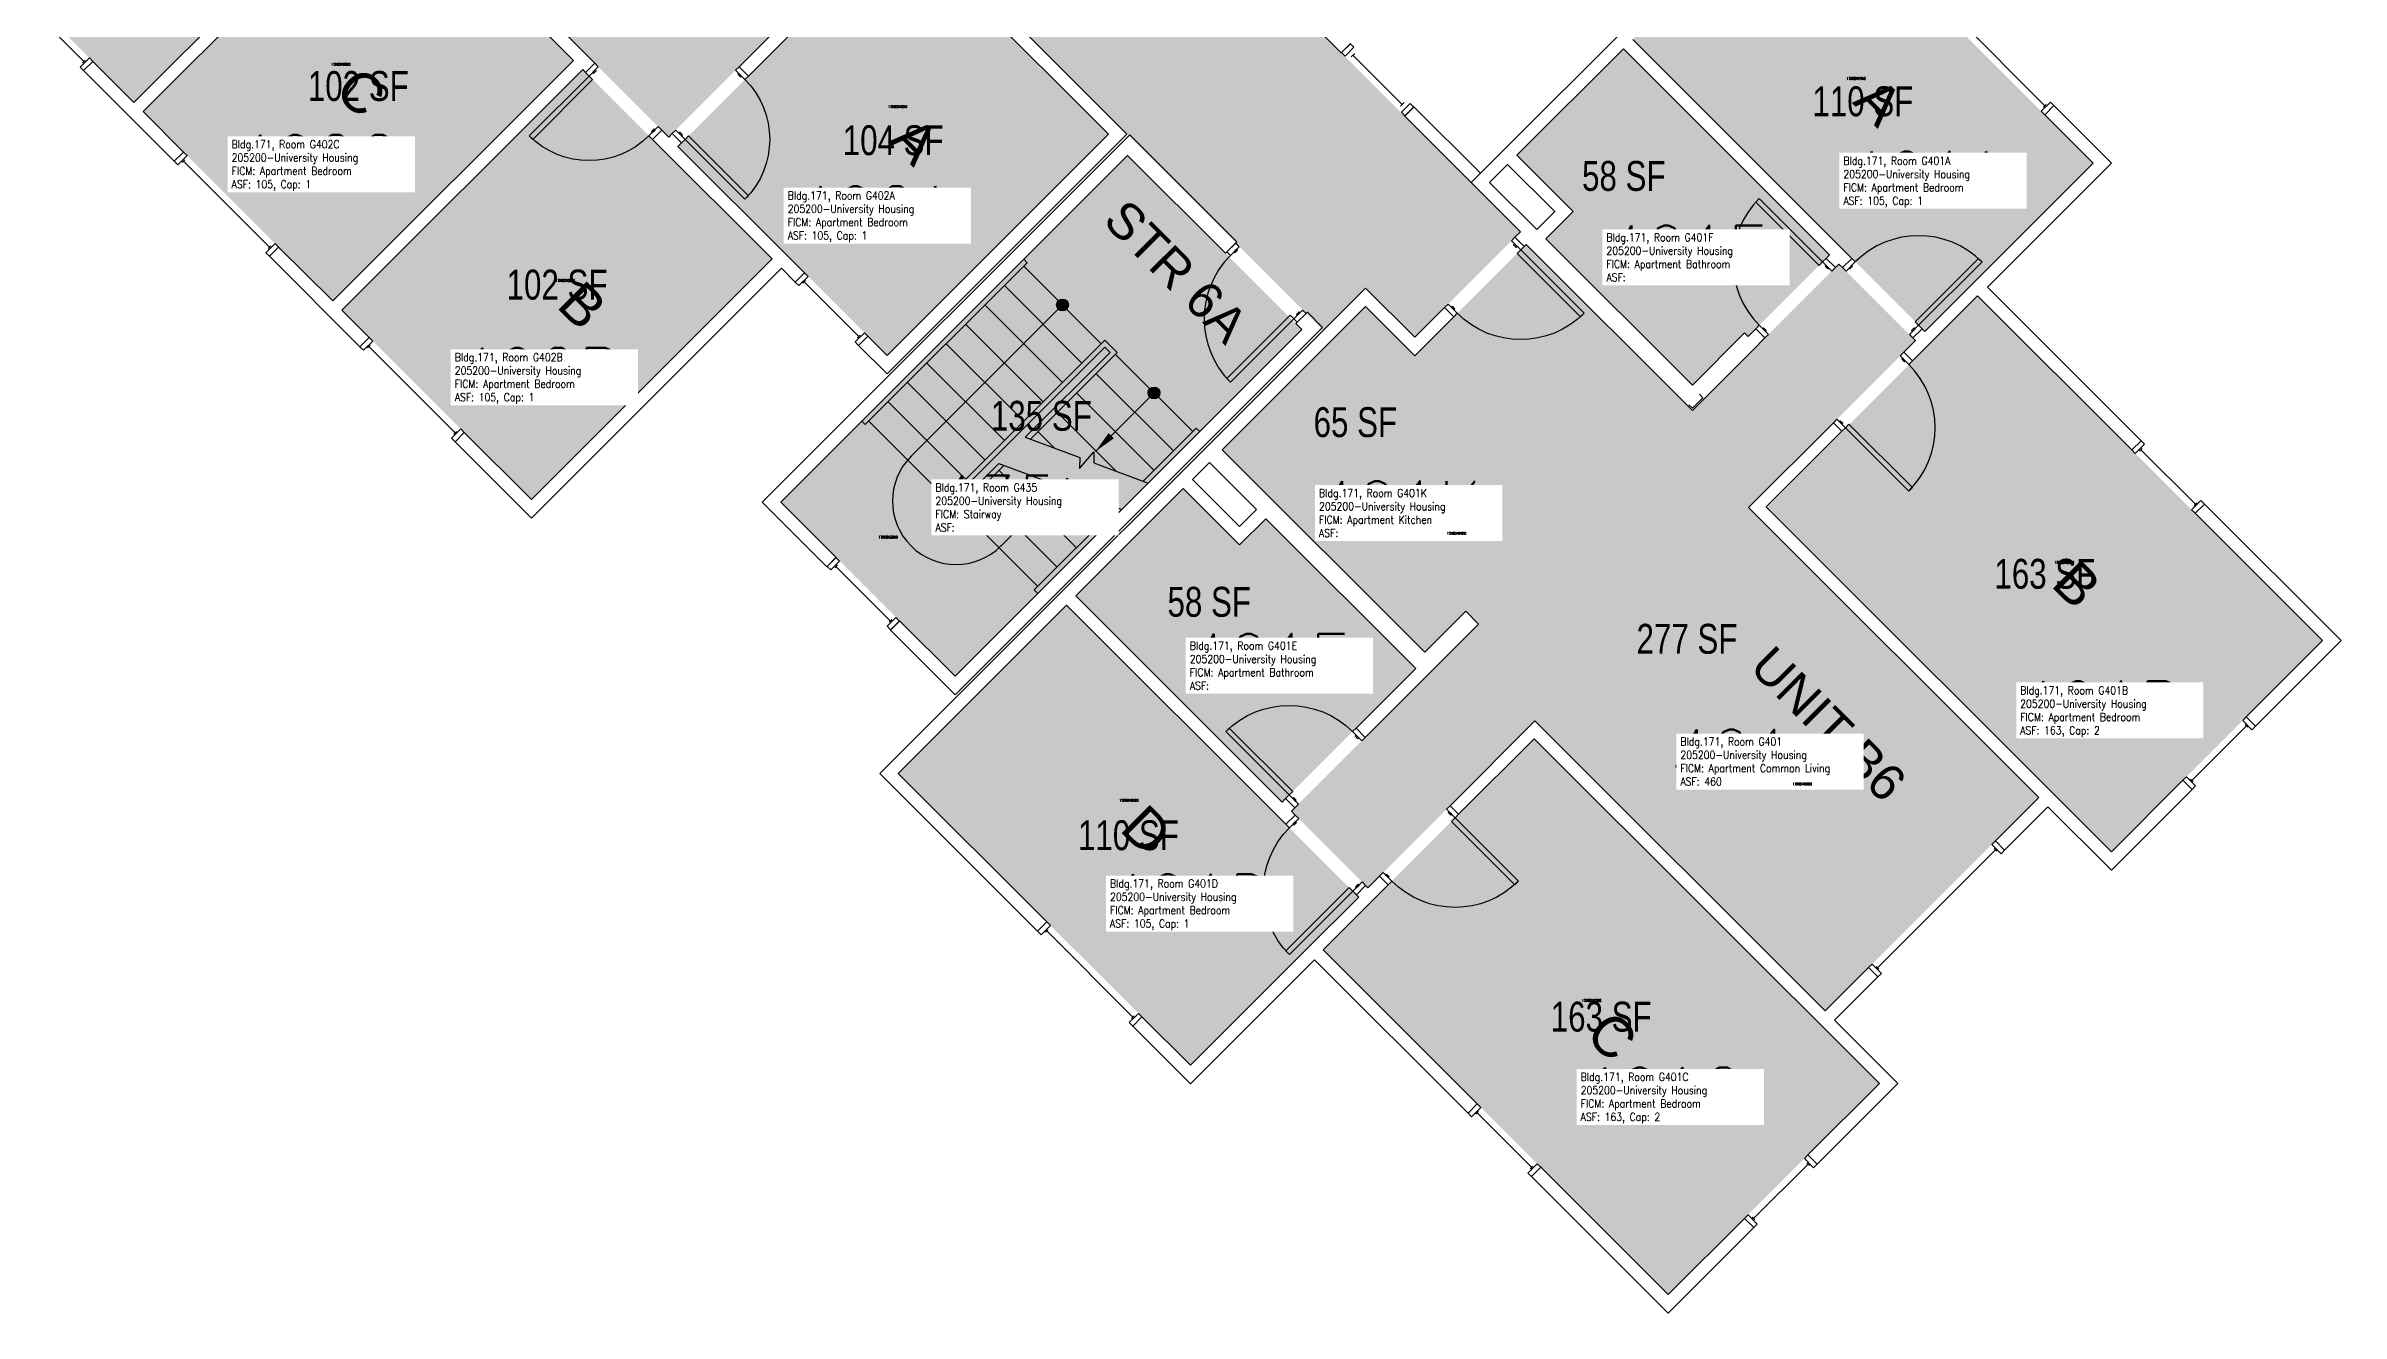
# Model space of a CAD drawing. Header units: inches. Extents: x 1062 to 4030, y -1482 to 1605.
# Drawn here: x 1840 to 2762, y -1482 to -973 of the extents above; entities that cross this region are included whole.
import ezdxf
from ezdxf.enums import TextEntityAlignment as Align

# ---------------------------------------------------------------- set-up
doc = ezdxf.new("R2010")
doc.units = ezdxf.units.IN
doc.header["$LTSCALE"] = 192
doc.header["$MEASUREMENT"] = 0
for name, color, linetype in [('A-AREA-IDEN', 1, 'Continuous'), ('A-DOOR', 2, 'Continuous'), ('A-FLOR', 3, 'Continuous'), ('A-GLAZ', 1, 'Continuous'), ('A-IDEN-RNUM', 7, 'Continuous'), ('A-IDEN-SNUM', 4, 'Continuous'), ('A-IDEN-VNUM', 4, 'Continuous'), ('A-WALL', 5, 'Continuous'), ('AREA-TEXT', 3, 'Continuous'), ('Rooms-Category-Color', 7, 'Continuous'), ('Rooms-College-Color', 7, 'Continuous'), ('Rooms-Department-Color', 7, 'Continuous'), ('Rooms-Division-Color', 7, 'Continuous'), ('Rooms-Information', 7, 'Continuous')]:
    doc.layers.add(name, color=color, linetype=linetype)
doc.styles.add('AREA', font='arial.ttf', dxfattribs={"width": 0.75, "height": 12})
doc.styles.add('DIMS', font='arial.ttf')
doc.styles.add('Dimstyle', font='arial.ttf')
doc.styles.add('ROOMSNUMBER', font='txt.shx', dxfattribs={"height": 0.03})
doc.styles.add('ROOMVNUMBER', font='simplex.shx', dxfattribs={"width": 0.85})
doc.styles.get("Standard").update_dxf_attribs({"font": 'arial.ttf'})
doc.dimstyles.new('NBA 2004', dxfattribs={"dimscale": 48, "dimtxt": 0.09375, "dimasz": 0.09375, "dimexe": 0.125, "dimexo": 0.125, "dimgap": 0.0625, "dimtad": 1, "dimdec": 3, "dimzin": 3, "dimdsep": 46, "dimlunit": 4, "dimtxsty": 'DIMS', "dimblk": 'ARCHTICK', "dimcen": 0.09375, "dimdle": 0.125, "dimclrd": 256, "dimclre": 256, "dimclrt": 2, "dimadec": 0, "dimazin": 0, "dimtfac": 0.75, "dimtdec": 3, "dimtmove": 2, "dimatfit": 2, "dimfxl": 1, "dimfrac": 2, "dimtolj": 1, "dimtzin": 0, "dimlwd": -1, "dimlwe": -1, "dimarcsym": 0})

# ---------------------------------------------------------------- blocks, each defined once
blk = doc.blocks.new('_ArchTick')
at = {"color": 0, "linetype": 'ByBlock', "const_width": 0.15}
blk.add_lwpolyline([(-0.5, -0.5), (0.5, 0.5)], dxfattribs=at)

msp = doc.modelspace()

# ---------------------------------------------------------------- hatches: boundary and pattern name
at = {"layer": 'A-FLOR'}
h = msp.add_hatch(color=256, dxfattribs=at)
h.paths.add_polyline_path([(2250.61, -1076.39), (2248.79, -1074.56, 0.25479), (2246.6, -1075.21), (2249.97, -1078.57, 0.25479)])
h.paths.add_polyline_path([(2248.79, -1074.56), (2250.61, -1076.39, 0.294533)])
h.paths.add_polyline_path([(2248.29, -1076.89), (2246.6, -1075.21, 0.414214), (2246.6, -1078.57)])
h.paths.add_polyline_path([(2249.97, -1078.57), (2248.29, -1076.89), (2246.6, -1078.57, 0.414214)])
h = msp.add_hatch(color=256, dxfattribs=at)
h.paths.add_polyline_path([(2287.38, -1111.74), (2285.56, -1109.92, 0.25479), (2283.37, -1110.56), (2286.74, -1113.93, 0.25479)])
h.paths.add_polyline_path([(2285.56, -1109.92), (2287.38, -1111.74, 0.294533)])
h.paths.add_polyline_path([(2285.06, -1112.25), (2283.37, -1110.56, 0.414214), (2283.37, -1113.93)])
h.paths.add_polyline_path([(2286.74, -1113.93), (2285.06, -1112.25), (2283.37, -1113.93, 0.414214)])
at = {"layer": 'Rooms-Category-Color', "true_color": 0xadadad}
for points in [[(1455.35, -189.39), (1460.61, -184.13), (1514.75, -129.99), (1746.97, -362.21), (1764.65, -344.53), (1822.86, -402.74), (1805.18, -420.42), (1892.5, -507.74), (1910.18, -490.06), (1951.98, -531.87), (1934.31, -549.55), (2432.22, -1047.46), (2389.79, -1089.89), (2369.99, -1070.09), (2352.98, -1087.11), (2346.3, -1080.38), (1874.91, -608.94), (1857.23, -626.62), (1815.42, -584.81), (1833.1, -567.14), (1745.78, -479.82), (1728.1, -497.5), (1669.89, -439.28), (1687.57, -421.61)], [(2135.15, -1156.09), (2205.15, -1226.09), (2344.45, -1086.79), (2274.45, -1016.79)]]:
    msp.add_hatch(color=253, dxfattribs=at).paths.add_polyline_path(points)
at = {"layer": 'Rooms-Category-Color', "true_color": 0x728ef3}
for points in [[(1907.31, -648.77), (1874.64, -616.1), (1856.97, -633.78), (1811.71, -588.53), (1810.3, -589.94), (1806.85, -586.49), (1825.94, -567.4), (1808.99, -550.45), (1754.72, -604.72), (1771.67, -621.67), (1779.98, -613.36), (1783.43, -616.81), (1771.67, -628.57), (1751.28, -608.17), (1634.51, -724.93), (1730.33, -820.74), (1815.89, -735.18), (2090.16, -1009.45), (2131.17, -968.44), (2110.57, -947.85), (2103.5, -954.92), (1978.29, -829.7), (1985.36, -822.63), (1964.76, -802.04), (1954.96, -811.84), (1934.01, -790.89), (1939.14, -785.76), (1859.86, -706.48), (1902.54, -663.8), (1897.41, -658.67)], [(1895.97, -822.69), (1972.07, -898.79), (1875.37, -995.49), (1799.27, -919.39)], [(1975.78, -902.5), (2051.88, -978.61), (1955.19, -1075.3), (1879.09, -999.2)], [(2544.91, -902.59), (2477.3, -970.21), (2565.34, -1058.25), (2594.59, -1087.5), (2662.21, -1019.88)], [(2093.87, -1013.17), (2182.79, -924.25), (2266.76, -1008.22), (2177.84, -1097.14)], [(2473.58, -973.92), (2556.4, -1056.74), (2523.61, -1089.53), (2522.2, -1088.12), (2501.26, -1109.06), (2442.48, -1050.28), (2453.41, -1039.35), (2430.79, -1016.72), (2474.65, -972.85)], [(2055.6, -982.32), (2131.7, -1058.42), (2035, -1155.12), (1958.9, -1079.02)], [(2560.12, -1060.45), (2590.88, -1091.21), (2523.78, -1158.31), (2640.36, -1274.9), (2554.64, -1360.62), (2438.05, -1244.04), (2370.97, -1311.12), (2340.21, -1280.36), (2415.43, -1205.15), (2410.3, -1200.02), (2451.4, -1158.92), (2389.79, -1097.31), (2434.52, -1052.58), (2501.26, -1119.32)], [(2312.45, -1135.05), (2369.99, -1077.51), (2451.4, -1158.92), (2393.86, -1216.46)], [(2615.79, -1073.19), (2531.46, -1158.05), (2669.53, -1296.64), (2754.38, -1211.79)], [(2296.8, -1150.71), (2253.67, -1193.83), (2336.49, -1276.65), (2390.15, -1223), (2329.95, -1162.81), (2319.42, -1173.34)], [(2249.96, -1197.54), (2182.35, -1265.16), (2299.64, -1382.45), (2367.25, -1314.84)], [(2437.79, -1251.2), (2352.93, -1336.05), (2491.53, -1474.64), (2576.38, -1389.79)]]:
    msp.add_hatch(color=171, dxfattribs=at).paths.add_polyline_path(points)
at = {"layer": 'Rooms-College-Color', "true_color": 0xadadad}
for points in [[(1455.35, -189.39), (1460.61, -184.13), (1514.75, -129.99), (1746.97, -362.21), (1764.65, -344.53), (1822.86, -402.74), (1805.18, -420.42), (1892.5, -507.74), (1910.18, -490.06), (1951.98, -531.87), (1934.31, -549.55), (2432.22, -1047.46), (2389.79, -1089.89), (2369.99, -1070.09), (2352.98, -1087.11), (2346.3, -1080.38), (1874.91, -608.94), (1857.23, -626.62), (1815.42, -584.81), (1833.1, -567.14), (1745.78, -479.82), (1728.1, -497.5), (1669.89, -439.28), (1687.57, -421.61)], [(1907.31, -648.77), (1874.64, -616.1), (1856.97, -633.78), (1811.71, -588.53), (1810.3, -589.94), (1806.85, -586.49), (1825.94, -567.4), (1808.99, -550.45), (1754.72, -604.72), (1771.67, -621.67), (1779.98, -613.36), (1783.43, -616.81), (1771.67, -628.57), (1751.28, -608.17), (1634.51, -724.93), (1730.33, -820.74), (1815.89, -735.18), (2090.16, -1009.45), (2131.17, -968.44), (2110.57, -947.85), (2103.5, -954.92), (1978.29, -829.7), (1985.36, -822.63), (1964.76, -802.04), (1954.96, -811.84), (1934.01, -790.89), (1939.14, -785.76), (1859.86, -706.48), (1902.54, -663.8), (1897.41, -658.67)], [(1895.97, -822.69), (1972.07, -898.79), (1875.37, -995.49), (1799.27, -919.39)], [(1975.78, -902.5), (2051.88, -978.61), (1955.19, -1075.3), (1879.09, -999.2)], [(2544.91, -902.59), (2477.3, -970.21), (2565.34, -1058.25), (2594.59, -1087.5), (2662.21, -1019.88)], [(2093.87, -1013.17), (2182.79, -924.25), (2266.76, -1008.22), (2177.84, -1097.14)], [(2473.58, -973.92), (2556.4, -1056.74), (2523.61, -1089.53), (2522.2, -1088.12), (2501.26, -1109.06), (2442.48, -1050.28), (2453.41, -1039.35), (2430.79, -1016.72), (2474.65, -972.85)], [(2055.6, -982.32), (2131.7, -1058.42), (2035, -1155.12), (1958.9, -1079.02)], [(2135.15, -1156.09), (2205.15, -1226.09), (2344.45, -1086.79), (2274.45, -1016.79)], [(2560.12, -1060.45), (2590.88, -1091.21), (2523.78, -1158.31), (2640.36, -1274.9), (2554.64, -1360.62), (2438.05, -1244.04), (2370.97, -1311.12), (2340.21, -1280.36), (2415.43, -1205.15), (2410.3, -1200.02), (2451.4, -1158.92), (2389.79, -1097.31), (2434.52, -1052.58), (2501.26, -1119.32)], [(2312.45, -1135.05), (2369.99, -1077.51), (2451.4, -1158.92), (2393.86, -1216.46)], [(2615.79, -1073.19), (2531.46, -1158.05), (2669.53, -1296.64), (2754.38, -1211.79)], [(2296.8, -1150.71), (2253.67, -1193.83), (2336.49, -1276.65), (2390.15, -1223), (2329.95, -1162.81), (2319.42, -1173.34)], [(2249.96, -1197.54), (2182.35, -1265.16), (2299.64, -1382.45), (2367.25, -1314.84)], [(2437.79, -1251.2), (2352.93, -1336.05), (2491.53, -1474.64), (2576.38, -1389.79)]]:
    msp.add_hatch(color=253, dxfattribs=at).paths.add_polyline_path(points)
at = {"layer": 'Rooms-Department-Color', "true_color": 0xacacac}
for points in [[(1455.35, -189.39), (1460.61, -184.13), (1514.75, -129.99), (1746.97, -362.21), (1764.65, -344.53), (1822.86, -402.74), (1805.18, -420.42), (1892.5, -507.74), (1910.18, -490.06), (1951.98, -531.87), (1934.31, -549.55), (2432.22, -1047.46), (2389.79, -1089.89), (2369.99, -1070.09), (2352.98, -1087.11), (2346.3, -1080.38), (1874.91, -608.94), (1857.23, -626.62), (1815.42, -584.81), (1833.1, -567.14), (1745.78, -479.82), (1728.1, -497.5), (1669.89, -439.28), (1687.57, -421.61)], [(2135.15, -1156.09), (2205.15, -1226.09), (2344.45, -1086.79), (2274.45, -1016.79)]]:
    msp.add_hatch(color=253, dxfattribs=at).paths.add_polyline_path(points)
at = {"layer": 'Rooms-Department-Color', "true_color": 0x604aed}
for points in [[(1907.31, -648.77), (1874.64, -616.1), (1856.97, -633.78), (1811.71, -588.53), (1810.3, -589.94), (1806.85, -586.49), (1825.94, -567.4), (1808.99, -550.45), (1754.72, -604.72), (1771.67, -621.67), (1779.98, -613.36), (1783.43, -616.81), (1771.67, -628.57), (1751.28, -608.17), (1634.51, -724.93), (1730.33, -820.74), (1815.89, -735.18), (2090.16, -1009.45), (2131.17, -968.44), (2110.57, -947.85), (2103.5, -954.92), (1978.29, -829.7), (1985.36, -822.63), (1964.76, -802.04), (1954.96, -811.84), (1934.01, -790.89), (1939.14, -785.76), (1859.86, -706.48), (1902.54, -663.8), (1897.41, -658.67)], [(1895.97, -822.69), (1972.07, -898.79), (1875.37, -995.49), (1799.27, -919.39)], [(1975.78, -902.5), (2051.88, -978.61), (1955.19, -1075.3), (1879.09, -999.2)], [(2544.91, -902.59), (2477.3, -970.21), (2565.34, -1058.25), (2594.59, -1087.5), (2662.21, -1019.88)], [(2093.87, -1013.17), (2182.79, -924.25), (2266.76, -1008.22), (2177.84, -1097.14)], [(2473.58, -973.92), (2556.4, -1056.74), (2523.61, -1089.53), (2522.2, -1088.12), (2501.26, -1109.06), (2442.48, -1050.28), (2453.41, -1039.35), (2430.79, -1016.72), (2474.65, -972.85)], [(2055.6, -982.32), (2131.7, -1058.42), (2035, -1155.12), (1958.9, -1079.02)], [(2560.12, -1060.45), (2590.88, -1091.21), (2523.78, -1158.31), (2640.36, -1274.9), (2554.64, -1360.62), (2438.05, -1244.04), (2370.97, -1311.12), (2340.21, -1280.36), (2415.43, -1205.15), (2410.3, -1200.02), (2451.4, -1158.92), (2389.79, -1097.31), (2434.52, -1052.58), (2501.26, -1119.32)], [(2312.45, -1135.05), (2369.99, -1077.51), (2451.4, -1158.92), (2393.86, -1216.46)], [(2615.79, -1073.19), (2531.46, -1158.05), (2669.53, -1296.64), (2754.38, -1211.79)], [(2296.8, -1150.71), (2253.67, -1193.83), (2336.49, -1276.65), (2390.15, -1223), (2329.95, -1162.81), (2319.42, -1173.34)], [(2249.96, -1197.54), (2182.35, -1265.16), (2299.64, -1382.45), (2367.25, -1314.84)], [(2437.79, -1251.2), (2352.93, -1336.05), (2491.53, -1474.64), (2576.38, -1389.79)]]:
    msp.add_hatch(color=173, dxfattribs=at).paths.add_polyline_path(points)
at = {"layer": 'Rooms-Division-Color', "true_color": 0xadadad}
for points in [[(1455.35, -189.39), (1460.61, -184.13), (1514.75, -129.99), (1746.97, -362.21), (1764.65, -344.53), (1822.86, -402.74), (1805.18, -420.42), (1892.5, -507.74), (1910.18, -490.06), (1951.98, -531.87), (1934.31, -549.55), (2432.22, -1047.46), (2389.79, -1089.89), (2369.99, -1070.09), (2352.98, -1087.11), (2346.3, -1080.38), (1874.91, -608.94), (1857.23, -626.62), (1815.42, -584.81), (1833.1, -567.14), (1745.78, -479.82), (1728.1, -497.5), (1669.89, -439.28), (1687.57, -421.61)], [(2135.15, -1156.09), (2205.15, -1226.09), (2344.45, -1086.79), (2274.45, -1016.79)]]:
    msp.add_hatch(color=253, dxfattribs=at).paths.add_polyline_path(points)
at = {"layer": 'Rooms-Division-Color', "true_color": 0x604aed}
for points in [[(1907.31, -648.77), (1874.64, -616.1), (1856.97, -633.78), (1811.71, -588.53), (1810.3, -589.94), (1806.85, -586.49), (1825.94, -567.4), (1808.99, -550.45), (1754.72, -604.72), (1771.67, -621.67), (1779.98, -613.36), (1783.43, -616.81), (1771.67, -628.57), (1751.28, -608.17), (1634.51, -724.93), (1730.33, -820.74), (1815.89, -735.18), (2090.16, -1009.45), (2131.17, -968.44), (2110.57, -947.85), (2103.5, -954.92), (1978.29, -829.7), (1985.36, -822.63), (1964.76, -802.04), (1954.96, -811.84), (1934.01, -790.89), (1939.14, -785.76), (1859.86, -706.48), (1902.54, -663.8), (1897.41, -658.67)], [(1895.97, -822.69), (1972.07, -898.79), (1875.37, -995.49), (1799.27, -919.39)], [(1975.78, -902.5), (2051.88, -978.61), (1955.19, -1075.3), (1879.09, -999.2)], [(2544.91, -902.59), (2477.3, -970.21), (2565.34, -1058.25), (2594.59, -1087.5), (2662.21, -1019.88)], [(2093.87, -1013.17), (2182.79, -924.25), (2266.76, -1008.22), (2177.84, -1097.14)], [(2473.58, -973.92), (2556.4, -1056.74), (2523.61, -1089.53), (2522.2, -1088.12), (2501.26, -1109.06), (2442.48, -1050.28), (2453.41, -1039.35), (2430.79, -1016.72), (2474.65, -972.85)], [(2055.6, -982.32), (2131.7, -1058.42), (2035, -1155.12), (1958.9, -1079.02)], [(2560.12, -1060.45), (2590.88, -1091.21), (2523.78, -1158.31), (2640.36, -1274.9), (2554.64, -1360.62), (2438.05, -1244.04), (2370.97, -1311.12), (2340.21, -1280.36), (2415.43, -1205.15), (2410.3, -1200.02), (2451.4, -1158.92), (2389.79, -1097.31), (2434.52, -1052.58), (2501.26, -1119.32)], [(2312.45, -1135.05), (2369.99, -1077.51), (2451.4, -1158.92), (2393.86, -1216.46)], [(2615.79, -1073.19), (2531.46, -1158.05), (2669.53, -1296.64), (2754.38, -1211.79)], [(2296.8, -1150.71), (2253.67, -1193.83), (2336.49, -1276.65), (2390.15, -1223), (2329.95, -1162.81), (2319.42, -1173.34)], [(2249.96, -1197.54), (2182.35, -1265.16), (2299.64, -1382.45), (2367.25, -1314.84)], [(2437.79, -1251.2), (2352.93, -1336.05), (2491.53, -1474.64), (2576.38, -1389.79)]]:
    msp.add_hatch(color=173, dxfattribs=at).paths.add_polyline_path(points)

# ---------------------------------------------------------------- linework, layer by layer
at = {"layer": 'A-DOOR'}
for points in [[(2058.16, -984.88), (2059.57, -986.3), (2035.53, -1010.34), (2034.12, -1008.92)], [(2061.87, -981.17), (2060.46, -979.76), (2056.75, -983.47), (2058.16, -984.88)], [(2060.64, -982.41), (2060.99, -982.76), (2059.93, -983.82), (2059.57, -983.47)], [(2117.03, -982.58), (2118.44, -981.17), (2122.15, -984.88), (2120.74, -986.3)], [(2118.26, -983.82), (2117.91, -984.18), (2118.97, -985.24), (2119.33, -984.88)], [(2085.91, -1005.21), (2087.33, -1006.63), (2083.62, -1010.34), (2082.2, -1008.92)], [(2084.68, -1006.45), (2084.32, -1006.1), (2083.26, -1007.16), (2083.62, -1007.51)], [(2092.99, -1006.63), (2091.57, -1008.04), (2095.28, -1011.75), (2096.7, -1010.34)], [(2094.22, -1007.86), (2094.58, -1007.51), (2095.64, -1008.57), (2095.28, -1008.92)], [(2096.7, -1010.34), (2098.11, -1008.92), (2122.15, -1032.97), (2120.74, -1034.38)], [(2553.58, -1059.57), (2552.16, -1060.98), (2526.71, -1035.53), (2528.12, -1034.11)], [(2428.6, -1051.08), (2430.01, -1049.67), (2433.72, -1053.38), (2432.31, -1054.8)], [(2319.26, -1053.47), (2317.85, -1052.05), (2314.31, -1055.59), (2315.73, -1057)], [(2318.2, -1054.53), (2318.55, -1054.88), (2317.49, -1055.94), (2317.14, -1055.59)], [(2429.83, -1052.32), (2429.48, -1052.68), (2430.54, -1053.74), (2430.89, -1053.38)], [(2432.31, -1054.8), (2430.89, -1056.21), (2456.35, -1081.67), (2457.76, -1080.25)], [(2557.29, -1063.28), (2558.7, -1061.87), (2554.99, -1058.16), (2553.58, -1059.57)], [(2562.97, -1063.3), (2561.55, -1061.89), (2565.26, -1058.18), (2566.68, -1059.59)], [(2592.13, -1085.05), (2590.72, -1083.63), (2616.18, -1058.18), (2617.59, -1059.59)], [(2556.05, -1062.04), (2555.7, -1062.4), (2554.64, -1061.34), (2554.99, -1060.98)], [(2564.2, -1062.06), (2564.56, -1062.42), (2565.62, -1061.36), (2565.26, -1061)], [(2403.14, -1076.54), (2401.73, -1077.95), (2405.44, -1081.67), (2406.85, -1080.25)], [(2404.38, -1077.78), (2404.73, -1077.42), (2405.79, -1078.48), (2405.44, -1078.84)], [(2341.18, -1082.46), (2339.77, -1081.05), (2314.31, -1106.5), (2315.73, -1107.92)], [(2344.72, -1078.92), (2346.13, -1080.34), (2342.6, -1083.87), (2341.18, -1082.46)], [(2343.66, -1079.98), (2343.3, -1079.63), (2342.24, -1080.69), (2342.6, -1081.05)], [(2531.83, -1088.74), (2530.42, -1090.15), (2526.71, -1086.44), (2528.12, -1085.03)], [(2530.6, -1087.5), (2530.95, -1087.15), (2529.89, -1086.09), (2529.53, -1086.44)], [(2588.42, -1088.76), (2589.84, -1090.17), (2593.55, -1086.46), (2592.13, -1085.05)], [(2589.66, -1087.52), (2589.31, -1087.17), (2590.37, -1086.11), (2590.72, -1086.46)], [(2584.76, -1097.33), (2586.18, -1095.91), (2589.62, -1099.36), (2588.21, -1100.77)], [(2585.73, -1098.3), (2585.38, -1098.65), (2586.44, -1099.71), (2586.79, -1099.36)], [(2559.31, -1122.78), (2557.89, -1124.2), (2561.34, -1127.64), (2562.75, -1126.23)], [(2560.28, -1123.76), (2560.63, -1123.4), (2561.69, -1124.46), (2561.34, -1124.82)], [(2562.75, -1126.23), (2564.17, -1124.82), (2589.62, -1150.27), (2588.21, -1151.69)], [(2339.32, -1273.82), (2340.74, -1272.41), (2315.28, -1246.95), (2313.87, -1248.37)], [(2368.49, -1252.08), (2369.91, -1250.67), (2366.19, -1246.95), (2364.78, -1248.37)], [(2367.25, -1250.84), (2366.9, -1251.2), (2365.84, -1250.14), (2366.19, -1249.78)], [(2343.04, -1277.54), (2341.62, -1278.95), (2337.91, -1275.24), (2339.32, -1273.82)], [(2341.8, -1276.3), (2342.15, -1275.94), (2341.09, -1274.88), (2340.74, -1275.24)], [(2402.52, -1279.57), (2403.94, -1278.15), (2407.39, -1281.6), (2405.97, -1283.01)], [(2403.5, -1280.54), (2403.14, -1280.89), (2404.2, -1281.95), (2404.56, -1281.6)], [(2343.16, -1283.32), (2341.75, -1281.9), (2338.03, -1285.62), (2339.45, -1287.03)], [(2341.92, -1284.55), (2342.28, -1284.91), (2341.22, -1285.97), (2340.86, -1285.62)], [(2405.97, -1283.01), (2404.56, -1284.43), (2430.01, -1309.88), (2431.43, -1308.47)], [(2368.62, -1308.77), (2370.03, -1310.19), (2366.32, -1313.9), (2364.9, -1312.49)], [(2377.07, -1305.02), (2375.65, -1306.44), (2379.1, -1309.88), (2380.52, -1308.47)], [(2378.04, -1305.99), (2378.39, -1305.64), (2379.45, -1306.7), (2379.1, -1307.05)], [(2364.9, -1312.49), (2363.49, -1311.07), (2338.03, -1336.53), (2339.45, -1337.94)], [(2367.38, -1310.01), (2367.03, -1309.66), (2365.96, -1310.72), (2366.32, -1311.07)]]:
    msp.add_lwpolyline(points, close=True, dxfattribs=at)
at = {"layer": 'A-DOOR', "extrusion": (0, 0, -1)}
for centre, radius, start, end in [((-2096.7, -1010.34), 34, 135, 225), ((-2058.16, -984.88), 34, 225, 315), ((-2432.31, -1054.8), 36, 225, 315), ((-2339.32, -1273.82), 36, 45, 135), ((-2364.9, -1312.49), 36, 315, 45), ((-2405.97, -1283.01), 36, 225, 315)]:
    msp.add_arc(centre, radius, start, end, dxfattribs=at)
at = {"layer": 'A-DOOR'}
for centre, start, end in [((2553.58, -1059.57), 135, 225), ((2592.13, -1085.05), 45, 135), ((2341.18, -1082.46), 135, 225), ((2562.75, -1126.23), 315, 45)]:
    msp.add_arc(centre, 36, start, end, dxfattribs=at)
at = {"layer": 'A-FLOR'}
for p, q in [((2234.14, -1059.92), (2169.09, -1124.97)), ((2234.14, -1059.92), (2232.73, -1058.51)), ((2256.06, -1100.23), (2224.95, -1069.11)), ((2263.84, -1092.45), (2232.73, -1061.34)), ((2248.29, -1076.89), (2187.47, -1137.7)), ((2248.29, -1108), (2217.17, -1076.89)), ((2240.51, -1115.78), (2209.39, -1084.67)), ((2265.26, -1091.03), (2200.2, -1156.09)), ((2232.73, -1123.56), (2201.62, -1092.45)), ((2265.26, -1093.86), (2203.03, -1156.09)), ((2233.34, -1130.02), (2267.38, -1095.98)), ((2235.4, -1130.79), (2270.21, -1095.98)), ((2265.26, -1091.03), (2270.21, -1095.98)), ((2265.26, -1093.86), (2267.38, -1095.98)), ((2269.5, -1096.69), (2300.61, -1127.8)), ((2224.95, -1131.34), (2193.84, -1100.23)), ((2261.72, -1104.47), (2292.83, -1135.58)), ((2217.17, -1139.12), (2186.06, -1108)), ((2253.94, -1112.25), (2285.06, -1143.36)), ((2169.09, -1124.97), (2167.68, -1123.56)), ((2201.62, -1154.67), (2170.5, -1123.56)), ((2209.39, -1146.89), (2178.28, -1115.78)), ((2246.16, -1120.02), (2269.79, -1143.65)), ((2238.39, -1127.8), (2244.92, -1134.34)), ((2302.03, -1126.39), (2280.69, -1147.73)), ((2302.03, -1126.39), (2303.44, -1127.8)), ((2222.74, -1140.63), (2205.15, -1158.21)), ((2224.79, -1141.4), (2205.15, -1161.04)), ((2215.05, -1151.14), (2246.16, -1182.25)), ((2222.83, -1143.36), (2253.94, -1174.47)), ((2222.83, -1143.36), (2253.94, -1174.47)), ((2243.37, -1148.34), (2244.62, -1149.59)), ((2246.26, -1151.23), (2261.72, -1166.69)), ((2200.2, -1156.09), (2205.15, -1161.04)), ((2203.03, -1156.09), (2205.15, -1158.21)), ((2207.27, -1158.92), (2238.39, -1190.03)), ((2270.08, -1158.33), (2236.97, -1191.44)), ((2268.22, -1157.64), (2269.5, -1158.92)), ((2238.39, -1192.86), (2236.97, -1191.44))]:
    msp.add_line(p, q, dxfattribs=at)
for points in [[(2233.34, -1130.02), (2255.24, -1138.19), (2255.19, -1142.58), (2260.9, -1135.92), (2260.85, -1140.31), (2282.75, -1148.5)], [(2222.74, -1140.63), (2244.63, -1148.8), (2244.58, -1153.18), (2250.29, -1146.53), (2250.24, -1150.91), (2272.14, -1159.1)]]:
    msp.add_lwpolyline(points, dxfattribs=at)
for centre in [(2248.29, -1076.89), (2285.06, -1112.25)]:
    msp.add_circle(centre, 2.38, dxfattribs=at)
msp.add_arc((2205.51, -1155.73), 25.5, 135, 315, dxfattribs=at)
at = {"layer": 'A-GLAZ'}
for p, q in [((1820.62, -944.45), (1855.27, -979.09)), ((2608.23, -962.19), (2642.87, -996.84)), ((2365.66, -975.78), (2364.25, -977.19)), ((2384.76, -996.29), (2364.96, -976.49)), ((1855.8, -978.56), (1854.74, -979.62)), ((2385.46, -995.58), (2384.05, -996.99)), ((2643.4, -996.31), (2642.34, -997.37)), ((1895.75, -1018.52), (1894.69, -1019.58)), ((1895.22, -1019.05), (1929.87, -1053.69)), ((1930.4, -1053.16), (1929.34, -1054.22)), ((2145.13, -1067.08), (2144.07, -1068.14)), ((2144.6, -1067.61), (2166.52, -1089.53)), ((1970.29, -1093.06), (1969.23, -1094.12)), ((1969.76, -1093.59), (2004.41, -1128.24)), ((2167.05, -1089), (2165.99, -1090.06)), ((2004.94, -1127.71), (2003.88, -1128.77)), ((2681.9, -1134.54), (2680.84, -1135.6)), ((2681.37, -1135.07), (2703.29, -1156.99)), ((2703.82, -1156.46), (2702.76, -1157.52)), ((2157.86, -1181.45), (2156.8, -1182.52)), ((2157.33, -1181.99), (2179.25, -1203.91)), ((2179.78, -1203.38), (2178.72, -1204.44)), ((2701.88, -1268), (2723.8, -1246.08)), ((2723.27, -1245.55), (2724.33, -1246.61)), ((2701.35, -1267.47), (2702.41, -1268.53)), ((2623.05, -1295.92), (2575.67, -1343.3)), ((2622.52, -1295.39), (2623.58, -1296.45)), ((2241.41, -1329), (2242.47, -1327.94)), ((2241.94, -1328.47), (2276.59, -1363.12)), ((2575.14, -1342.77), (2576.2, -1343.83)), ((2276.06, -1363.65), (2277.12, -1362.59)), ((2414.28, -1402.16), (2415.34, -1401.1)), ((2414.81, -1401.63), (2436.73, -1423.55)), ((2436.2, -1424.08), (2437.26, -1423.02)), ((2547.74, -1422.14), (2525.82, -1444.06)), ((2547.21, -1421.61), (2548.27, -1422.67)), ((2525.29, -1443.53), (2526.35, -1444.59))]:
    msp.add_line(p, q, dxfattribs=at)
for points in [[(2361.78, -976.84), (2360.36, -975.43), (2363.9, -971.89), (2365.31, -973.31)], [(1853.76, -981.3), (1855.18, -982.72), (1858.89, -979.01), (1857.48, -977.59)], [(2641.37, -999.05), (2642.78, -1000.46), (2646.5, -996.75), (2645.08, -995.34)], [(2384.4, -999.47), (2385.82, -1000.88), (2389.35, -997.35), (2387.94, -995.93)], [(1893.01, -1020.55), (1891.59, -1019.13), (1895.31, -1015.42), (1896.72, -1016.84)], [(1928.36, -1055.9), (1929.78, -1057.32), (1933.49, -1053.61), (1932.08, -1052.19)], [(2142.39, -1069.11), (2140.98, -1067.7), (2144.69, -1063.99), (2146.1, -1065.4)], [(1967.55, -1095.1), (1966.14, -1093.68), (1969.85, -1089.97), (1971.27, -1091.38)], [(2165.02, -1091.74), (2166.43, -1093.15), (2170.14, -1089.44), (2168.73, -1088.03)], [(2002.91, -1130.45), (2004.32, -1131.86), (2008.04, -1128.15), (2006.62, -1126.74)], [(2679.16, -1136.57), (2677.75, -1135.15), (2681.46, -1131.44), (2682.88, -1132.86)], [(2701.79, -1159.2), (2703.2, -1160.61), (2706.92, -1156.9), (2705.5, -1155.48)], [(2155.21, -1183.4), (2153.8, -1181.99), (2157.33, -1178.45), (2158.75, -1179.86)], [(2177.84, -1206.03), (2179.25, -1207.44), (2182.79, -1203.91), (2181.38, -1202.49)], [(2726.01, -1247.58), (2727.42, -1246.17), (2723.71, -1242.46), (2722.3, -1243.87)], [(2703.38, -1270.21), (2701.97, -1271.63), (2698.26, -1267.91), (2699.67, -1266.5)], [(2625.26, -1297.42), (2626.67, -1296.01), (2622.96, -1292.3), (2621.55, -1293.71)], [(2243.45, -1326.26), (2242.03, -1324.85), (2238.32, -1328.56), (2239.73, -1329.97)], [(2577.18, -1345.51), (2575.76, -1346.92), (2572.05, -1343.21), (2573.46, -1341.79)], [(2278.8, -1361.62), (2280.22, -1363.03), (2276.5, -1366.74), (2275.09, -1365.33)], [(2416.31, -1399.42), (2414.9, -1398.01), (2411.18, -1401.72), (2412.6, -1403.14)], [(2549.95, -1423.64), (2551.37, -1422.23), (2547.65, -1418.51), (2546.24, -1419.93)], [(2438.94, -1422.05), (2440.35, -1423.46), (2436.64, -1427.18), (2435.22, -1425.76)], [(2527.33, -1446.27), (2525.91, -1447.68), (2522.2, -1443.97), (2523.61, -1442.56)]]:
    msp.add_lwpolyline(points, close=True, dxfattribs=at)
at = {"layer": 'A-WALL'}
for p, q in [((1972.07, -898.79), (1875.37, -995.49)), ((1879.09, -999.2), (1975.78, -902.5)), ((2412.42, -1027.66), (2544.91, -895.17)), ((2274.18, -1008.22), (2183.23, -917.27)), ((2003.8, -930.52), (2051.88, -978.61)), ((2060.46, -979.76), (2007.51, -926.81)), ((2122.15, -984.88), (2182.79, -924.25)), ((2182.79, -924.25), (2266.76, -1008.22)), ((2333.58, -948.82), (2360.27, -975.52)), ((2131.17, -968.44), (2118.44, -981.17)), ((2360.27, -975.52), (2363.99, -971.8)), ((2473.58, -973.92), (2430.79, -1016.72)), ((2556.4, -1056.74), (2473.58, -973.92)), ((2477.3, -970.21), (2565.26, -1058.18)), ((1858.89, -979.01), (1855.18, -982.72)), ((1855.18, -982.72), (1891.59, -1019.13)), ((1875.37, -995.49), (1858.89, -979.01)), ((2051.88, -978.61), (1955.19, -1075.3)), ((1958.9, -1079.02), (2055.6, -982.32)), ((2055.6, -982.32), (2056.75, -983.47)), ((2056.75, -983.47), (2060.46, -979.76)), ((2118.44, -981.17), (2122.15, -984.88)), ((1895.31, -1015.42), (1879.09, -999.2)), ((2389.44, -997.26), (2385.73, -1000.97)), ((2385.73, -1000.97), (2412.42, -1027.66)), ((2416.13, -1023.95), (2389.44, -997.26)), ((2642.78, -1000.46), (2646.5, -996.75)), ((2662.21, -1019.88), (2642.78, -1000.46)), ((2646.5, -996.75), (2669.63, -1019.88)), ((2087.33, -1006.63), (2083.62, -1010.34)), ((2083.62, -1010.34), (2131.7, -1058.42)), ((2090.16, -1009.45), (2087.33, -1006.63)), ((2091.57, -1008.04), (2090.16, -1009.45)), ((2095.28, -1011.75), (2091.57, -1008.04)), ((2093.87, -1013.17), (2095.28, -1011.75)), ((2138.68, -1057.98), (2093.87, -1013.17)), ((2275.33, -1008.48), (2127.72, -1156.09)), ((2177.84, -1104.56), (2274.18, -1008.22)), ((2266.76, -1008.22), (2177.84, -1097.14)), ((2318.38, -1051.52), (2275.33, -1008.48)), ((1891.59, -1019.13), (1895.31, -1015.42)), ((2135.15, -1156.09), (2274.45, -1016.79)), ((2274.45, -1016.79), (2313.78, -1056.12)), ((2427.07, -1020.43), (2419.84, -1027.66)), ((2445.99, -1039.35), (2427.07, -1020.43)), ((2430.79, -1016.72), (2453.41, -1039.35)), ((2615.62, -1066.46), (2662.21, -1019.88)), ((2669.63, -1019.88), (2619.77, -1069.75)), ((2412.42, -1027.66), (2416.13, -1023.95)), ((2432.22, -1047.46), (2412.42, -1027.66)), ((2419.84, -1027.66), (2438.76, -1046.58)), ((2438.76, -1046.58), (2445.99, -1039.35)), ((2453.41, -1039.35), (2442.48, -1050.28)), ((2430.01, -1049.67), (2432.22, -1047.46)), ((2433.72, -1053.38), (2430.01, -1049.67)), ((2442.48, -1050.28), (2501.26, -1109.06)), ((1933.49, -1053.61), (1929.78, -1057.32)), ((1929.78, -1057.32), (1966.14, -1093.68)), ((1955.19, -1075.3), (1933.49, -1053.61)), ((2131.7, -1058.42), (2035, -1155.12)), ((2144.69, -1063.99), (2138.68, -1057.98)), ((2313.78, -1056.12), (2318.38, -1051.52)), ((2434.52, -1052.58), (2433.72, -1053.38)), ((2501.26, -1119.32), (2434.52, -1052.58)), ((2554.99, -1058.16), (2556.4, -1056.74)), ((2558.7, -1061.87), (2554.99, -1058.16)), ((2565.26, -1058.18), (2561.55, -1061.89)), ((2035, -1162.54), (2135.41, -1062.13)), ((2135.41, -1062.13), (2140.98, -1067.7)), ((2140.98, -1067.7), (2144.69, -1063.99)), ((2560.12, -1060.45), (2558.7, -1061.87)), ((2561.55, -1061.89), (2560.12, -1060.45)), ((2594.59, -1087.5), (2615.62, -1066.46)), ((2174.92, -1265.16), (2369.99, -1070.09)), ((2369.99, -1077.51), (2312.45, -1135.05)), ((2369.99, -1070.09), (2389.79, -1089.89)), ((2389.79, -1097.31), (2369.99, -1077.51)), ((2389.79, -1089.89), (2401.73, -1077.95)), ((2401.73, -1077.95), (2405.44, -1081.67)), ((2615.79, -1073.19), (2589.62, -1099.36)), ((2677.75, -1135.15), (2615.79, -1073.19)), ((2619.77, -1069.75), (2681.46, -1131.44)), ((1969.85, -1089.97), (1958.9, -1079.02)), ((2205.15, -1233.52), (2352.76, -1085.91)), ((2344.45, -1086.79), (2205.15, -1226.09)), ((2346.66, -1079.81), (2342.07, -1084.4)), ((2342.07, -1084.4), (2344.45, -1086.79)), ((2352.76, -1085.91), (2346.66, -1079.81)), ((2405.44, -1081.67), (2389.79, -1097.31)), ((2523.61, -1089.53), (2526.71, -1086.44)), ((2526.71, -1086.44), (2530.42, -1090.15)), ((2589.84, -1090.17), (2593.55, -1086.46)), ((2593.55, -1086.46), (2594.59, -1087.5)), ((1966.14, -1093.68), (1969.85, -1089.97)), ((2170.14, -1089.44), (2166.43, -1093.15)), ((2166.43, -1093.15), (2177.84, -1104.56)), ((2177.84, -1097.14), (2170.14, -1089.44)), ((2501.26, -1109.06), (2522.2, -1088.12)), ((2525.65, -1094.92), (2501.26, -1119.32)), ((2522.2, -1088.12), (2523.61, -1089.53)), ((2530.42, -1090.15), (2525.65, -1094.92)), ((2586.18, -1095.91), (2590.88, -1091.21)), ((2589.62, -1099.36), (2586.18, -1095.91)), ((2590.88, -1091.21), (2589.84, -1090.17)), ((2501.26, -1118.43), (2505.49, -1114.19)), ((2505.49, -1114.19), (2504.08, -1112.78)), ((2499.84, -1117.02), (2501.26, -1118.43)), ((2523.78, -1158.31), (2557.89, -1124.2)), ((2557.89, -1124.2), (2561.34, -1127.64)), ((2008.04, -1128.15), (2004.32, -1131.86)), ((2004.32, -1131.86), (2035, -1162.54)), ((2035, -1155.12), (2008.04, -1128.15)), ((2561.34, -1127.64), (2530.94, -1158.05)), ((2681.46, -1131.44), (2677.75, -1135.15)), ((2307.33, -1140.18), (2300.51, -1147)), ((2326.24, -1159.1), (2307.33, -1140.18)), ((2312.45, -1135.05), (2393.86, -1216.46)), ((2296.8, -1150.71), (2253.67, -1193.83)), ((2319.42, -1173.34), (2296.8, -1150.71)), ((2300.51, -1147), (2319.42, -1165.91)), ((2127.72, -1156.09), (2153.71, -1182.07)), ((2157.42, -1178.36), (2135.15, -1156.09)), ((2319.42, -1165.91), (2326.24, -1159.1)), ((2640.36, -1274.9), (2523.78, -1158.31)), ((2530.94, -1158.05), (2669.53, -1296.64)), ((2703.2, -1160.61), (2706.92, -1156.9)), ((2754.38, -1211.79), (2703.2, -1160.61)), ((2706.92, -1156.9), (2761.81, -1211.79)), ((2329.95, -1162.81), (2319.42, -1173.34)), ((2390.15, -1223), (2329.95, -1162.81)), ((2153.71, -1182.07), (2157.42, -1178.36)), ((2249.96, -1197.54), (2182.35, -1265.16)), ((2338.03, -1285.62), (2249.96, -1197.54)), ((2253.67, -1193.83), (2336.49, -1276.65)), ((2182.88, -1203.82), (2179.17, -1207.53)), ((2179.17, -1207.53), (2205.15, -1233.52)), ((2205.15, -1226.09), (2182.88, -1203.82)), ((2393.86, -1216.46), (2410.3, -1200.02)), ((2415.43, -1205.15), (2395.8, -1224.77)), ((2410.3, -1200.02), (2415.43, -1205.15)), ((2723.71, -1242.46), (2754.38, -1211.79)), ((2761.81, -1211.79), (2727.42, -1246.17)), ((2366.19, -1246.95), (2390.15, -1223)), ((2395.8, -1224.77), (2369.91, -1250.67)), ((2403.94, -1278.15), (2438.05, -1244.04)), ((2438.05, -1244.04), (2554.64, -1360.62)), ((2727.42, -1246.17), (2723.71, -1242.46)), ((2369.91, -1250.67), (2366.19, -1246.95)), ((2437.79, -1251.2), (2407.39, -1281.6)), ((2576.38, -1389.79), (2437.79, -1251.2)), ((2238.32, -1328.56), (2174.92, -1265.16)), ((2182.35, -1265.16), (2242.03, -1324.85)), ((2669.53, -1296.64), (2698.26, -1267.91)), ((2701.97, -1271.63), (2669.53, -1304.06)), ((2698.26, -1267.91), (2701.97, -1271.63)), ((2336.49, -1276.65), (2337.91, -1275.24)), ((2337.91, -1275.24), (2341.62, -1278.95)), ((2341.62, -1278.95), (2340.21, -1280.36)), ((2340.21, -1280.36), (2341.75, -1281.9)), ((2407.39, -1281.6), (2403.94, -1278.15)), ((2622.96, -1292.3), (2640.36, -1274.9)), ((2644.07, -1278.61), (2626.67, -1296.01)), ((2669.53, -1304.06), (2644.07, -1278.61)), ((2341.75, -1281.9), (2338.03, -1285.62)), ((2626.67, -1296.01), (2622.96, -1292.3)), ((2370.97, -1311.12), (2375.65, -1306.44)), ((2375.65, -1306.44), (2379.1, -1309.88)), ((2346.22, -1335.87), (2367.25, -1314.84)), ((2379.1, -1309.88), (2352.93, -1336.05)), ((2366.32, -1313.9), (2370.03, -1310.19)), ((2367.25, -1314.84), (2366.32, -1313.9)), ((2370.03, -1310.19), (2370.97, -1311.12)), ((2242.03, -1324.85), (2238.32, -1328.56)), ((2299.64, -1382.45), (2346.22, -1335.87)), ((2352.93, -1336.05), (2414.9, -1398.01)), ((2349.49, -1340.03), (2299.64, -1389.88)), ((2411.18, -1401.72), (2349.49, -1340.03)), ((2554.64, -1360.62), (2572.05, -1343.21)), ((2572.05, -1343.21), (2575.76, -1346.92)), ((2575.76, -1346.92), (2558.35, -1364.33)), ((2276.5, -1366.74), (2280.22, -1363.03)), ((2280.22, -1363.03), (2299.64, -1382.45)), ((2299.64, -1389.88), (2276.5, -1366.74)), ((2558.35, -1364.33), (2583.81, -1389.79)), ((2547.65, -1418.51), (2576.38, -1389.79)), ((2583.81, -1389.79), (2551.37, -1422.23)), ((2414.9, -1398.01), (2411.18, -1401.72)), ((2551.37, -1422.23), (2547.65, -1418.51)), ((2436.64, -1427.18), (2440.35, -1423.46)), ((2491.53, -1482.07), (2436.64, -1427.18)), ((2440.35, -1423.46), (2491.53, -1474.64)), ((2491.53, -1474.64), (2522.2, -1443.97)), ((2522.2, -1443.97), (2525.91, -1447.68)), ((2525.91, -1447.68), (2491.53, -1482.07))]:
    msp.add_line(p, q, dxfattribs=at)

# ---------------------------------------------------------------- texts
at = {"layer": 'A-AREA-IDEN'}
for s, p in [('STR 6A', (2288.91, -1068.48)), ('UNIT B6', (2550.88, -1250.3))]:
    msp.add_text(s, height=14.4, rotation=315, dxfattribs=at).set_placement(p, align=Align.CENTER)
at = {"layer": 'A-AREA-IDEN', "char_height": 16, "width": 1, "attachment_point": 1, "rotation": 314.99675, "style": 'Dimstyle'}
for s, insert in [('{\\C1;C}', (1966.56, -980.03)), ('{\\C1;A}', (2576.55, -984.31)), ('{\\C1;A}', (2189.36, -1000.02)), ('{\\C1;B}', (2055.9, -1066.16)), ('{\\C1;B}', (2656.12, -1178.22)), ('{\\C1;D}', (2282.08, -1276.56)), ('{\\C1;C}', (2468.96, -1359.37))]:
    msp.add_mtext(s, dxfattribs=dict(at, insert=insert))
at = {"layer": 'A-IDEN-RNUM', "style": 'ROOMSNUMBER', "width": 0.85}
for s, p in [('0402-C0', (1958.48, -980.19)), ('0401-A0', (2567.03, -985.9)), ('0402-A0', (2182.12, -997.18)), ('0401-F0', (2497.31, -1055.71)), ('0402-B0', (2048.57, -1067.05)), ('0435-00', (2178.25, -1170.21)), ('0401-K0', (2406.51, -1168.65)), ('0401-B0', (2650.66, -1180.38)), ('0401-E0', (2335, -1215)), ('0401-00', (2545.35, -1269.4)), ('0401-D0', (2274.99, -1275.97)), ('0401-C0', (2460.79, -1356.42))]:
    msp.add_text(s, height=1, dxfattribs=at).set_placement(p, align=Align.MIDDLE_CENTER)
at = {"layer": 'A-IDEN-SNUM', "style": 'ROOMSNUMBER', "width": 0.85}
for s, p in [('1710G402C0', (1958.48, -980.19)), ('1710G401A0', (2567.03, -985.9)), ('1710G402A0', (2182.12, -997.18)), ('1710G401F0', (2497.31, -1055.71)), ('1710G402B0', (2048.57, -1067.05)), ('1710G43500', (2178.25, -1170.21)), ('1710G401K0', (2406.51, -1168.65)), ('1710G401B0', (2650.66, -1180.38)), ('1710G401E0', (2335, -1215)), ('1710G40100', (2545.35, -1269.4)), ('1710G401D0', (2274.99, -1275.97)), ('1710G401C0', (2460.79, -1356.42))]:
    msp.add_text(s, height=1, dxfattribs=at).set_placement(p, align=Align.MIDDLE_CENTER)
at = {"layer": 'A-IDEN-VNUM', "style": 'ROOMVNUMBER', "width": 0.85}
for s, p in [('402C', (1948.76, -1019.82)), ('401A', (2594.71, -1026.45)), ('402A', (2172.54, -1040.41)), ('401F', (2498.17, -1056.16)), ('402B', (2037.92, -1105.39)), ('435', (2221.88, -1156.68)), ('401K', (2383.2, -1158.91)), ('401E', (2330.85, -1220.26)), ('401B', (2664.81, -1239.28)), ('401', (2516.94, -1258.78)), ('401D', (2299.25, -1316.91)), ('401C', (2488.74, -1394.65))]:
    msp.add_text(s, height=22.5, dxfattribs=at).set_placement(p, align=Align.MIDDLE_CENTER)
at = {"layer": 'AREA-TEXT', "style": 'AREA', "width": 0.75}
for s, p in [('102 SF', (1965.48, -988.9)), ('110 SF', (2569.75, -995.05)), ('104 SF', (2180.31, -1010.69)), ('58 SF', (2473.73, -1025.03)), ('102 SF', (2045.3, -1068.72)), ('135 SF', (2239.8, -1121.44)), ('65 SF', (2365.91, -1123.99)), ('163 SF', (2642.84, -1184.94)), ('58 SF', (2307.24, -1196.19)), ('277 SF', (2499.1, -1211.06)), ('110 SF', (2274.8, -1290)), ('163 SF', (2464.66, -1362.92))]:
    msp.add_text(s, height=12, dxfattribs=at).set_placement(p, align=Align.MIDDLE_CENTER)

# ---------------------------------------------------------------- leaders
at = {"layer": 'A-FLOR'}
for points in [[(2261.5, -1135.8), (2285.06, -1112.25)], [(2242.83, -1154.47), (2223.54, -1173.77)]]:
    msp.add_leader(points, dimstyle='NBA 2004', override={"dimscale": 96, "dimasz": 0.09375, "dimgap": 0.0625, "dimtad": 0}, dxfattribs=at)

# ---------------------------------------------------------------- next in the draw order: texts
at = {"layer": 'Rooms-Information', "char_height": 3.2143, "width": 72, "attachment_point": 7, "style": 'ROOMVNUMBER', "bg_fill": 3, "box_fill_scale": 1.5, "bg_fill_color": 256, "bg_fill_true_color": 13158600, "bg_fill_transparency": 0}
for s, insert in [('Bldg.171, Room G402C^M^J205200-University Housing^M^JFICM: Apartment Bedroom^M^JASF: 105, Cap: 1', (1914.61, -1031.07)), ('Bldg.171, Room G401A^M^J205200-University Housing^M^JFICM: Apartment Bedroom^M^JASF: 105, Cap: 1', (2561.92, -1037.7)), ('Bldg.171, Room G402A^M^J205200-University Housing^M^JFICM: Apartment Bedroom^M^JASF: 105, Cap: 1', (2137.94, -1051.66)), ('Bldg.171, Room G401F^M^J205200-University Housing^M^JFICM: Apartment Bathroom^M^JASF: ', (2466.75, -1067.41)), ('Bldg.171, Room G402B^M^J205200-University Housing^M^JFICM: Apartment Bedroom^M^JASF: 105, Cap: 1', (2004.22, -1116.64)), ('Bldg.171, Room G435^M^J205200-University Housing^M^JFICM: Stairway^M^JASF: ', (2197.29, -1167.93)), ('Bldg.171, Room G401K^M^J205200-University Housing^M^JFICM: Apartment Kitchen^M^JASF: ', (2351.32, -1170.16)), ('Bldg.171, Room G401E^M^J205200-University Housing^M^JFICM: Apartment Bathroom^M^JASF: ', (2299.43, -1231.51)), ('Bldg.171, Room G401B^M^J205200-University Housing^M^JFICM: Apartment Bedroom^M^JASF: 163, Cap: 2', (2632.93, -1250.53)), ('Bldg.171, Room G401^M^J205200-University Housing^M^JFICM: Apartment Common Living^M^JASF: 460', (2496.45, -1270.03)), ('Bldg.171, Room G401D^M^J205200-University Housing^M^JFICM: Apartment Bedroom^M^JASF: 105, Cap: 1', (2267.38, -1328.16)), ('Bldg.171, Room G401C^M^J205200-University Housing^M^JFICM: Apartment Bedroom^M^JASF: 163, Cap: 2', (2456.41, -1405.9))]:
    msp.add_mtext(s, dxfattribs=dict(at, insert=insert))

doc.saveas('drawing.dxf')
